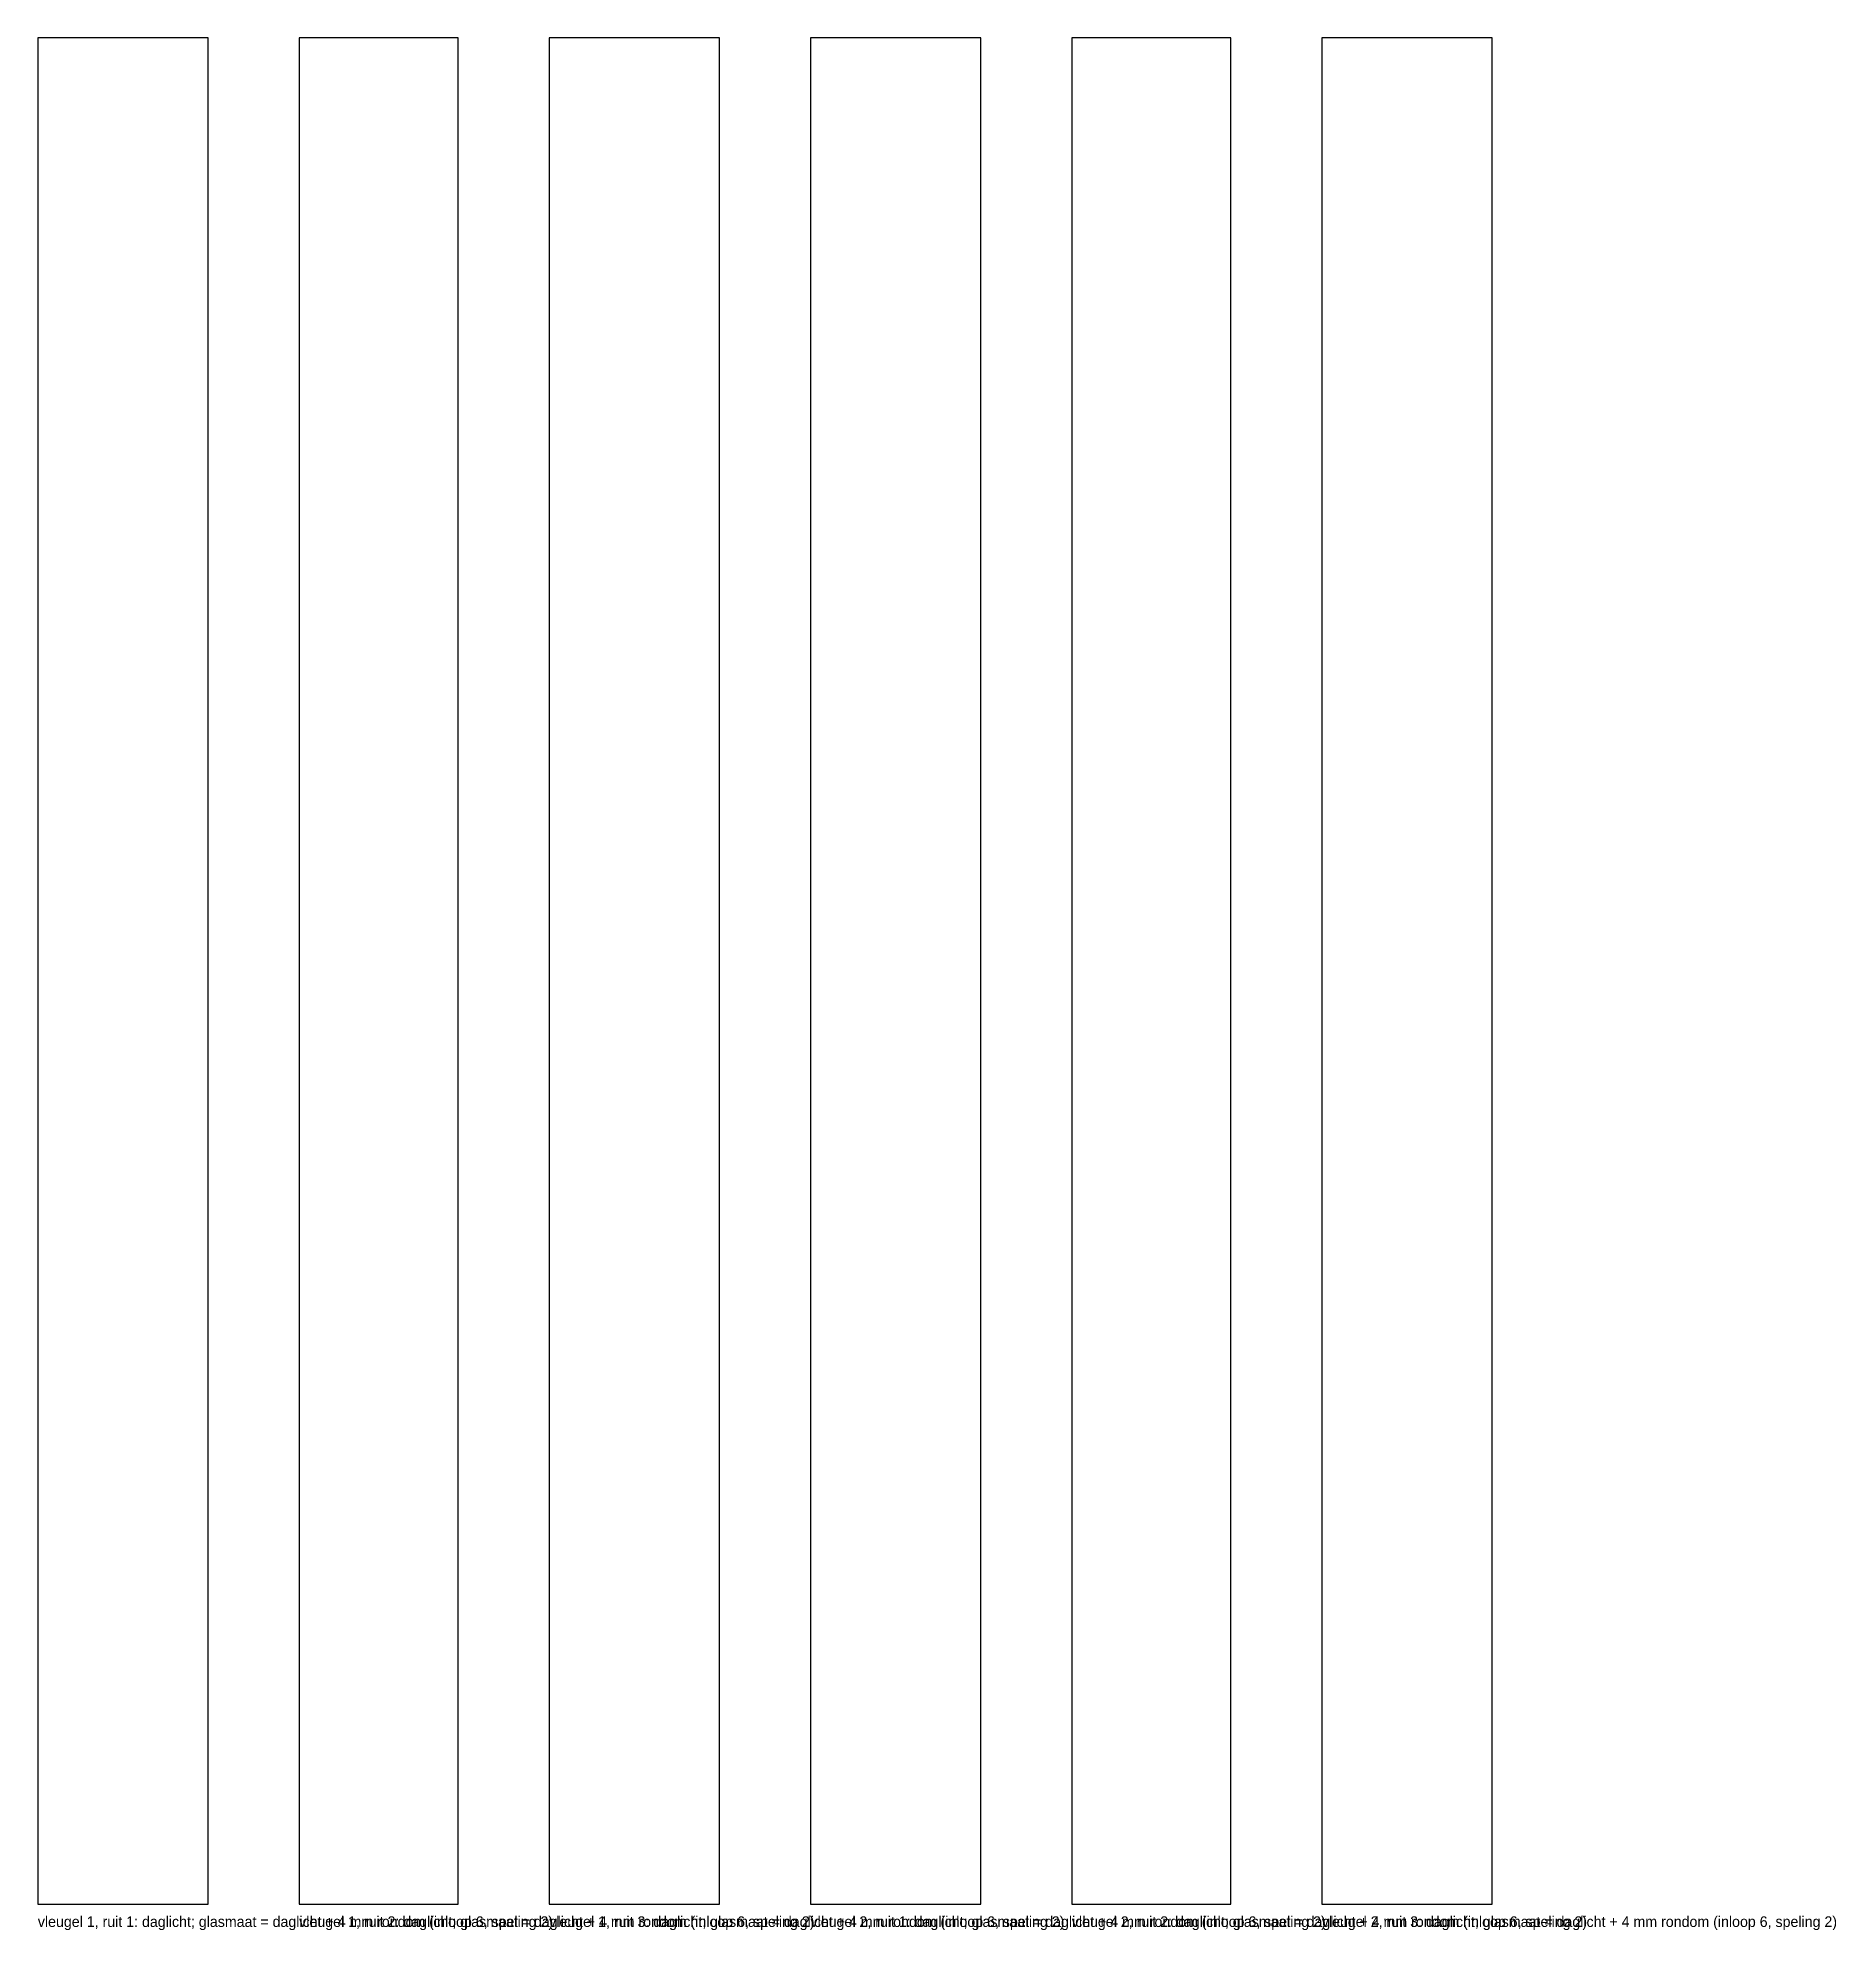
# Model space of a CAD drawing. Header units: millimetres. Extents: x 0 to 2372, y -34 to 2461.
import ezdxf

# ---------------------------------------------------------------- set-up
doc = ezdxf.new("R2010")
doc.units = ezdxf.units.MM

msp = doc.modelspace()

# ---------------------------------------------------------------- linework, layer by layer
at = {"layer": 'DAGLICHT'}
for p, q in [((224.6667, 2461), (0, 2461)), ((0, 2461), (0, 0)), ((224.6667, 0), (224.6667, 2461)), ((554.3333, 2461), (344.6667, 2461)), ((344.6667, 2461), (344.6667, 0)), ((554.3333, 0), (554.3333, 2461)), ((899, 2461), (674.3333, 2461)), ((674.3333, 2461), (674.3333, 0)), ((899, 0), (899, 2461)), ((1243.6667, 2461), (1019, 2461)), ((1019, 2461), (1019, 0)), ((1243.6667, 0), (1243.6667, 2461)), ((1573.3333, 2461), (1363.6667, 2461)), ((1363.6667, 2461), (1363.6667, 0)), ((1573.3333, 0), (1573.3333, 2461)), ((1918, 2461), (1693.3333, 2461)), ((1693.3333, 2461), (1693.3333, 0)), ((1918, 0), (1918, 2461)), ((0, 0), (224.6667, 0)), ((344.6667, 0), (554.3333, 0)), ((674.3333, 0), (899, 0)), ((1019, 0), (1243.6667, 0)), ((1363.6667, 0), (1573.3333, 0)), ((1693.3333, 0), (1918, 0))]:
    msp.add_line(p, q, dxfattribs=at)

# ---------------------------------------------------------------- texts
at = {"layer": 'TEKST'}
for s, p in [('vleugel 1, ruit 1: daglicht; glasmaat = daglicht + 4 mm rondom (inloop 6, speling 2)', (0, -30)), ('vleugel 1, ruit 2: daglicht; glasmaat = daglicht + 4 mm rondom (inloop 6, speling 2)', (344.6667, -30)), ('vleugel 1, ruit 3: daglicht; glasmaat = daglicht + 4 mm rondom (inloop 6, speling 2)', (674.3333, -30)), ('vleugel 2, ruit 1: daglicht; glasmaat = daglicht + 4 mm rondom (inloop 6, speling 2)', (1019, -30)), ('vleugel 2, ruit 2: daglicht; glasmaat = daglicht + 4 mm rondom (inloop 6, speling 2)', (1363.6667, -30)), ('vleugel 2, ruit 3: daglicht; glasmaat = daglicht + 4 mm rondom (inloop 6, speling 2)', (1693.3333, -30))]:
    msp.add_text(s, height=14, dxfattribs=at).set_placement(p)

doc.saveas('drawing.dxf')
